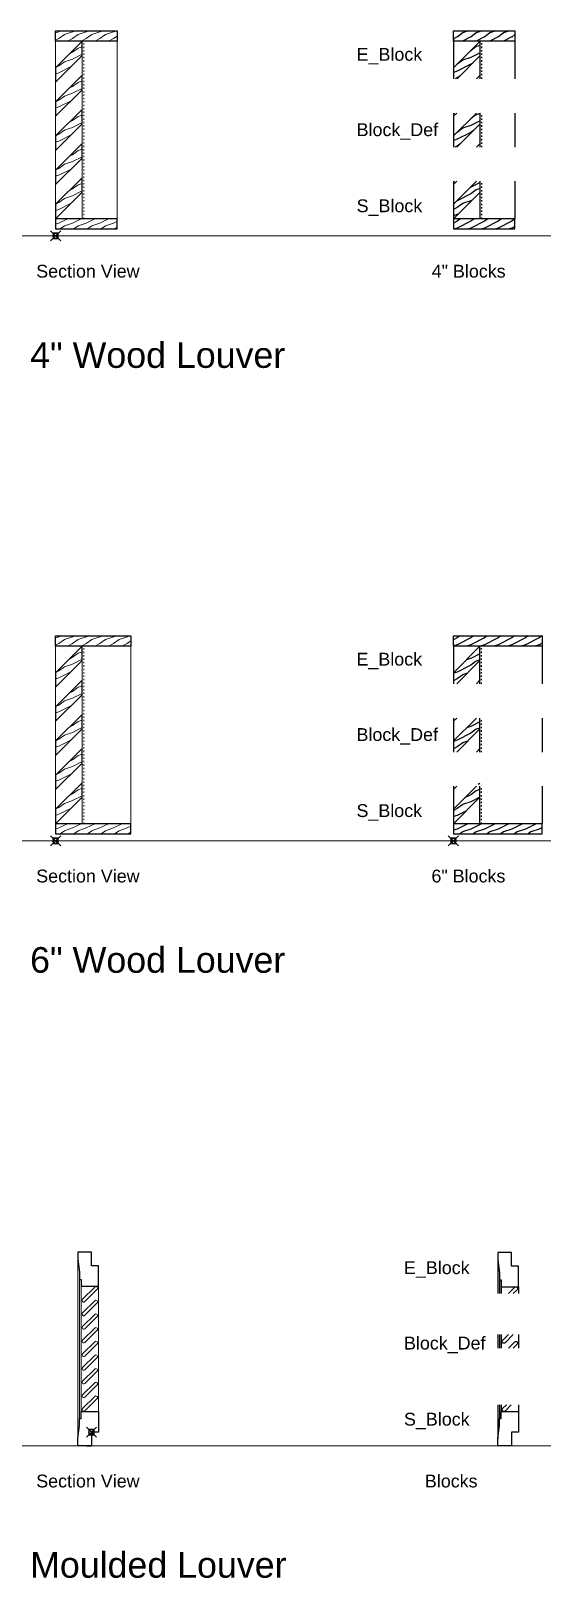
# Model space of a CAD drawing. Header units: inches. Extents: x 404 to 441, y 1382 to 1495.
import ezdxf
from ezdxf.enums import TextEntityAlignment as Align

# ---------------------------------------------------------------- set-up
doc = ezdxf.new("R2010")
doc.units = ezdxf.units.IN
doc.header["$LTSCALE"] = 48
doc.header["$MEASUREMENT"] = 0
doc.header["$PDMODE"] = 99
doc.header["$PDSIZE"] = 0.375
doc.linetypes.add('DOT2', pattern=[0.125, 0, -0.125])
for name, color, linetype, lineweight in [('A-Anno-Dims', 211, 'Continuous', 25), ('A-Detl-Fine', 90, 'Continuous', 18), ('A-Detl-Medm', 31, 'Continuous', 25), ('A-Detl-Patt', 190, 'Continuous', 18), ('A-Detl-Thin', 150, 'Continuous', 18), ('G-Anno-Ttlb', 213, 'Continuous', 50)]:
    doc.layers.add(name, color=color, linetype=linetype, lineweight=lineweight)
for name, color, linetype in [('FINE', 70, 'Continuous'), ('HATCH', 170, 'Continuous'), ('MED', 32, 'Continuous'), ('THIN', 151, 'Continuous')]:
    doc.layers.add(name, color=color, linetype=linetype)
doc.layers.add('G-Anno-Nplt', color=140, linetype='Continuous', lineweight=18, plot=False)
doc.styles.add('Arch-Dim', font='arial.ttf', dxfattribs={"width": 0.75})
doc.styles.add('RomanS', font='romans.shx')
pattern_1 = [(216.8699, (-38.538, 678.1143), (2.999999918, 2.000000123), [0.5, -4.5]), (206.5651, (-37.938, 677.8143), (-0.99999916, -1.0000013), [1.118034, -1.118034]), (198.4349, (-37.938, 677.3143), (-2.00000043, -0.9999984), [0.632456, -2.529822])]
pattern_2 = [(216.8699, (-38.538, 633.81823), (2.999999918, 2.000000123), [0.5, -4.5]), (206.5651, (-37.938, 633.51823), (-0.99999916, -1.0000013), [1.118034, -1.118034]), (198.4349, (-37.938, 633.01823), (-2.00000043, -0.9999984), [0.632456, -2.529822])]
pattern_3 = [(216.8699, (-444.36236, -813.76593), (2.999999918, 2.000000123), [0.5, -4.5]), (206.5651, (-443.76236, -814.06593), (-0.99999916, -1.0000013), [1.118034, -1.118034]), (198.4349, (-443.76236, -814.56593), (-2.00000043, -0.9999984), [0.632456, -2.529822])]
pattern_4 = [(216.8699, (-444.36236, -803.76593), (2.999999918, 2.000000123), [0.5, -4.5]), (206.5651, (-443.76236, -804.06593), (-0.99999916, -1.0000013), [1.118034, -1.118034]), (198.4349, (-443.76236, -804.56593), (-2.00000043, -0.9999984), [0.632456, -2.529822])]
pattern_5 = [(216.8699, (-444.36236, -803.7519), (2.999999918, 2.000000123), [0.5, -4.5]), (206.5651, (-443.76236, -804.0519), (-0.99999916, -1.0000013), [1.118034, -1.118034]), (198.4349, (-443.76236, -804.5519), (-2.00000043, -0.9999984), [0.632456, -2.529822])]
pattern_6 = [(216.8699, (-444.36236, -801.2519), (2.999999918, 2.000000123), [0.5, -4.5]), (206.5651, (-443.76236, -801.5519), (-0.99999916, -1.0000013), [1.118034, -1.118034]), (198.4349, (-443.76236, -802.0519), (-2.00000043, -0.9999984), [0.632456, -2.529822])]
pattern_7 = [(216.8699, (-444.36236, -802.26072), (2.999999918, 2.000000123), [0.5, -4.5]), (206.5651, (-443.76236, -802.56072), (-0.99999916, -1.0000013), [1.118034, -1.118034]), (198.4349, (-443.76236, -803.06072), (-2.00000043, -0.9999984), [0.632456, -2.529822])]
pattern_8 = [(216.8699, (-444.36236, -799.76072), (2.999999918, 2.000000123), [0.5, -4.5]), (206.5651, (-443.76236, -800.06072), (-0.99999916, -1.0000013), [1.118034, -1.118034]), (198.4349, (-443.76236, -800.56072), (-2.00000043, -0.9999984), [0.632456, -2.529822])]

# ---------------------------------------------------------------- blocks, each defined once
blk = doc.blocks.new('Anno_Title_T2')
at = {"color": 0, "linetype": 'ByBlock', "lineweight": -2, "style": 'RomanS'}
blk.add_attdef('TITLE', (0, 0.5), '', height=1.25, dxfattribs=at)
blk.add_attdef('SCALE', text='', height=0.75, dxfattribs=at).set_placement((0, -0.5), align=Align.TOP_LEFT)
blk = doc.blocks.new('AecDtl_4WoodLouverE_Block')
at = {"layer": 'HATCH'}
h = blk.add_hatch(dxfattribs=at)
h.set_pattern_fill('WOOD_1', color=256, style=0, pattern_type=2)
h.set_pattern_definition(pattern_3)
h.paths.add_polyline_path([(4.5, 3.5), (0, 3.5), (0, 2.75), (4.5, 2.75)])
h = blk.add_hatch(dxfattribs=at)
h.set_pattern_fill('WOOD_1', color=256, style=0, pattern_type=2)
h.set_pattern_definition(pattern_4)
h.paths.add_polyline_path([(0, 0), (0.26, 0), (1.94, 1.69), (1.94, 2.75), (0, 0.81)])
at = {"layer": 'A-Detl-Medm'}
blk.add_lwpolyline([(1.94, 0), (1.94, 0.25)], dxfattribs=at)
at = {"layer": 'A-Detl-Thin'}
blk.add_lwpolyline([(1.94, 2.75), (1.94, 0)], dxfattribs=at)
at = {"layer": 'MED'}
blk.add_lwpolyline([(0, 3.5), (4.5, 3.5), (4.5, 2.75), (0, 2.75)], close=True, dxfattribs=at)
for points in [[(1.94, 2.75), (0, 0.81), (0, 0)], [(0.26, 0), (1.94, 1.69), (1.94, 2.75)], [(1.94, 0.25), (1.69, 0)]]:
    blk.add_lwpolyline(points, dxfattribs=at)
at = {"layer": 'THIN'}
for points in [[(0, 2.92), (0, 0)], [(1.94, 0), (1.94, 2.75)], [(4.5, 2.75), (4.5, 0)]]:
    blk.add_lwpolyline(points, dxfattribs=at)
at = {"layer": 'THIN', "linetype": 'DOT2', "ltscale": 0.025}
blk.add_lwpolyline([(2.07, 0), (2.07, 2.75)], dxfattribs=at)
blk = doc.blocks.new('AecDtl_4WoodLouverBlock_Def')
at = {"layer": 'A-Detl-Patt'}
h = blk.add_hatch(dxfattribs=at)
h.set_pattern_fill('WOOD_1', color=256, style=0, pattern_type=2)
h.set_pattern_definition(pattern_6)
h.paths.add_polyline_path([(0.24, 2.5), (0, 2.5), (0, 2.26)])
h.paths.add_polyline_path([(1.69, 5.01), (1.94, 5.01), (1.94, 5.26)])
at = {"layer": 'HATCH'}
h = blk.add_hatch(dxfattribs=at)
h.set_pattern_fill('WOOD_1', color=256, style=0, pattern_type=2)
h.set_pattern_definition(pattern_5)
h.paths.add_polyline_path([(0, 0), (0.24, 0), (1.94, 1.7), (1.94, 2.76), (0, 0.82)])
at = {"layer": 'A-Detl-Medm'}
blk.add_lwpolyline([(1.94, 0), (1.94, 0.26)], dxfattribs=at)
at = {"layer": 'A-Detl-Thin'}
blk.add_lwpolyline([(1.94, 2.5), (1.94, 0)], dxfattribs=at)
at = {"layer": 'MED'}
for points in [[(1.68, 2.5), (0, 0.82), (0, 0)], [(0, 2.5), (0, 2.26), (0.24, 2.5)], [(0.24, 0), (1.94, 1.7), (1.94, 2.5)], [(1.94, 0.26), (1.68, 0)]]:
    blk.add_lwpolyline(points, dxfattribs=at)
at = {"layer": 'THIN'}
for points in [[(0, 2.5), (0, 0)], [(1.94, 0), (1.94, 2.5)], [(4.5, 2.5), (4.5, 0)]]:
    blk.add_lwpolyline(points, dxfattribs=at)
at = {"layer": 'THIN', "linetype": 'DOT2', "ltscale": 0.025}
blk.add_lwpolyline([(2.07, 0), (2.07, 2.5)], dxfattribs=at)
blk = doc.blocks.new('AecDtl_4WoodLouverS_Block')
at = {"layer": 'A-Detl-Patt'}
h = blk.add_hatch(dxfattribs=at)
h.set_pattern_fill('WOOD_1', color=256, style=0, pattern_type=2)
h.set_pattern_definition(pattern_8)
h.paths.add_polyline_path([(0.25, 4), (0, 4), (0, 3.75)])
h.paths.add_polyline_path([(1.68, 6.49), (1.94, 6.49), (1.94, 6.76)])
at = {"layer": 'HATCH'}
h = blk.add_hatch(dxfattribs=at)
h.set_pattern_fill('WOOD_1', color=256, style=0, pattern_type=2)
h.set_pattern_definition(pattern_7)
h.paths.add_polyline_path([(1.94, 3.19), (1.94, 4.26), (0, 2.31), (0, 1.25)])
h = blk.add_hatch(dxfattribs=at)
h.set_pattern_fill('WOOD_1', color=256, style=0, pattern_type=2)
h.set_pattern_definition(pattern_7)
h.paths.add_polyline_path([(4.5, 1.25), (0, 1.25), (0, 0.5), (4.5, 0.5)])
at = {"layer": 'A-Detl-Thin'}
blk.add_lwpolyline([(1.94, 4), (1.94, 1.25)], dxfattribs=at)
at = {"layer": 'MED'}
for points in [[(1.69, 4), (0, 2.31), (0, 1.25), (1.94, 3.19), (1.94, 4)], [(0, 4), (0, 3.75), (0.25, 4)]]:
    blk.add_lwpolyline(points, dxfattribs=at)
blk.add_lwpolyline([(0, 0.5), (4.5, 0.5), (4.5, 1.25), (0, 1.25)], close=True, dxfattribs=at)
at = {"layer": 'THIN'}
for points in [[(0, 4), (0, 1.25)], [(1.94, 1.25), (1.94, 4)], [(4.5, 4), (4.5, 1.25)]]:
    blk.add_lwpolyline(points, dxfattribs=at)
at = {"layer": 'THIN', "linetype": 'DOT2', "ltscale": 0.025}
blk.add_lwpolyline([(2.07, 1.25), (2.07, 4)], dxfattribs=at)
blk = doc.blocks.new('AecDtl_6WoodLouverE_Block')
at = {"layer": 'HATCH'}
h = blk.add_hatch(dxfattribs=at)
h.set_pattern_fill('WOOD_1', color=256, style=0, pattern_type=2)
h.set_pattern_definition(pattern_3)
h.paths.add_polyline_path([(0, 3.5), (0, 2.75), (6.5, 2.75), (6.5, 3.5)], flags=0)
h = blk.add_hatch(dxfattribs=at)
h.set_pattern_fill('WOOD_1', color=256, style=0, pattern_type=2)
h.set_pattern_definition(pattern_4)
h.paths.add_polyline_path([(0, 0), (0.26, 0), (1.94, 1.69), (1.94, 2.75), (0, 0.81)])
at = {"layer": 'A-Detl-Medm'}
blk.add_lwpolyline([(1.94, 0), (1.94, 0.25)], dxfattribs=at)
at = {"layer": 'A-Detl-Thin'}
blk.add_lwpolyline([(1.94, 2.75), (1.94, 0)], dxfattribs=at)
at = {"layer": 'MED'}
blk.add_lwpolyline([(0, 3.5), (6.5, 3.5), (6.5, 2.75), (0, 2.75)], close=True, dxfattribs=at)
for points in [[(1.94, 2.75), (0, 0.81), (0, 0)], [(0.26, 0), (1.94, 1.69), (1.94, 2.75)], [(1.94, 0.25), (1.69, 0)]]:
    blk.add_lwpolyline(points, dxfattribs=at)
at = {"layer": 'THIN'}
for points in [[(0, 2.92), (0, 0)], [(1.94, 0), (1.94, 2.75)], [(6.5, 2.75), (6.5, 0)]]:
    blk.add_lwpolyline(points, dxfattribs=at)
at = {"layer": 'THIN', "linetype": 'DOT2', "ltscale": 0.025}
blk.add_lwpolyline([(2.07, 0), (2.07, 2.75)], dxfattribs=at)
blk = doc.blocks.new('AecDtl_6WoodLouverBlock_Def')
at = {"layer": 'A-Detl-Patt'}
h = blk.add_hatch(dxfattribs=at)
h.set_pattern_fill('WOOD_1', color=256, style=0, pattern_type=2)
h.set_pattern_definition(pattern_6)
h.paths.add_polyline_path([(0.24, 2.5), (0, 2.5), (0, 2.26)])
h.paths.add_polyline_path([(1.69, 5.01), (1.94, 5.01), (1.94, 5.26)])
at = {"layer": 'HATCH'}
h = blk.add_hatch(dxfattribs=at)
h.set_pattern_fill('WOOD_1', color=256, style=0, pattern_type=2)
h.set_pattern_definition(pattern_5)
h.paths.add_polyline_path([(0, 0), (0.24, 0), (1.94, 1.7), (1.94, 2.76), (0, 0.82)])
at = {"layer": 'A-Detl-Medm'}
blk.add_lwpolyline([(1.94, 0), (1.94, 0.26)], dxfattribs=at)
at = {"layer": 'A-Detl-Thin'}
blk.add_lwpolyline([(1.94, 2.5), (1.94, 0)], dxfattribs=at)
at = {"layer": 'MED'}
for points in [[(1.68, 2.5), (0, 0.82), (0, 0)], [(0, 2.5), (0, 2.26), (0.24, 2.5)], [(0.24, 0), (1.94, 1.7), (1.94, 2.5)], [(1.94, 0.26), (1.68, 0)]]:
    blk.add_lwpolyline(points, dxfattribs=at)
at = {"layer": 'THIN'}
for points in [[(0, 2.5), (0, 0)], [(1.94, 0), (1.94, 2.5)], [(6.5, 2.5), (6.5, 0)]]:
    blk.add_lwpolyline(points, dxfattribs=at)
at = {"layer": 'THIN', "linetype": 'DOT2', "ltscale": 0.025}
blk.add_lwpolyline([(2.07, 0), (2.07, 2.5)], dxfattribs=at)
blk = doc.blocks.new('AecDtl_6WoodLouverS_Block')
at = {"layer": 'A-Detl-Patt'}
h = blk.add_hatch(dxfattribs=at)
h.set_pattern_fill('WOOD_1', color=256, style=0, pattern_type=2)
h.set_pattern_definition(pattern_8)
h.paths.add_polyline_path([(0.25, 4), (0, 4), (0, 3.75)])
h.paths.add_polyline_path([(1.68, 6.49), (1.94, 6.49), (1.94, 6.76)])
at = {"layer": 'HATCH'}
h = blk.add_hatch(dxfattribs=at)
h.set_pattern_fill('WOOD_1', color=256, style=0, pattern_type=2)
h.set_pattern_definition(pattern_7)
h.paths.add_polyline_path([(1.94, 3.19), (1.94, 4.26), (0, 2.31), (0, 1.25)])
h = blk.add_hatch(dxfattribs=at)
h.set_pattern_fill('WOOD_1', color=256, style=0, pattern_type=2)
h.set_pattern_definition(pattern_7)
h.paths.add_polyline_path([(0, 0.5), (6.5, 0.5), (6.5, 1.25), (0, 1.25)], flags=0)
at = {"layer": 'A-Detl-Thin'}
blk.add_lwpolyline([(1.94, 4), (1.94, 1.25)], dxfattribs=at)
at = {"layer": 'MED'}
for points in [[(1.69, 4), (0, 2.31), (0, 1.25), (1.94, 3.19), (1.94, 4)], [(0, 4), (0, 3.75), (0.25, 4)]]:
    blk.add_lwpolyline(points, dxfattribs=at)
blk.add_lwpolyline([(0, 0.5), (6.5, 0.5), (6.5, 1.25), (0, 1.25)], close=True, dxfattribs=at)
at = {"layer": 'THIN'}
for points in [[(0, 4), (0, 1.25)], [(1.94, 1.25), (1.94, 4)], [(6.5, 4), (6.5, 1.25)]]:
    blk.add_lwpolyline(points, dxfattribs=at)
at = {"layer": 'THIN', "linetype": 'DOT2', "ltscale": 0.025}
blk.add_lwpolyline([(2.07, 1.25), (2.07, 4)], dxfattribs=at)
blk = doc.blocks.new('AecDtl_MouldedLouverS_Block')
at = {"layer": 'FINE'}
for points in [[(-0.88, 2), (-0.88, 1)], [(-0.75, 2), (-0.75, 1.5)]]:
    blk.add_lwpolyline(points, dxfattribs=at)
at = {"layer": 'MED'}
blk.add_lwpolyline([(0.5, 0), (0, 0), (0, -1), (-1, -1), (-1, -0.5), (-1, -0.5), (-0.88, 0.5), (-0.88, 0.5), (-0.88, 1), (-0.75, 1), (-0.75, 1.5), (0.5, 1.5)], close=True, dxfattribs=at)
at = {"layer": 'THIN'}
for points in [[(-1, 2), (-1, -0.5)], [(0.5, 2), (0.5, 1.5)]]:
    blk.add_lwpolyline(points, dxfattribs=at)
blk.add_lwpolyline([(-0.02, 2), (-0.48, 1.54, -1), (-0.66, 1.72), (-0.38, 2)], format="xyb", dxfattribs=at)
blk = doc.blocks.new('AecDtl_MouldedLouverBlock_Def')
at = {"layer": 'FINE'}
for points in [[(-0.88, 1), (-0.88, 0)], [(-0.75, 1), (-0.75, 0)]]:
    blk.add_lwpolyline(points, dxfattribs=at)
at = {"layer": 'THIN'}
for points in [[(-1, 1), (-1, 0)], [(0.5, 1), (0.5, 0)]]:
    blk.add_lwpolyline(points, dxfattribs=at)
for points in [[(0.12, 1), (-0.48, 0.4, -1), (-0.66, 0.57), (-0.23, 1)], [(-0.23, 0), (0.23, 0.46, -1), (0.4, 0.28), (0.12, 0)]]:
    blk.add_lwpolyline(points, format="xyb", dxfattribs=at)
blk = doc.blocks.new('AecDtl_MouldedLouverE_Block')
at = {"layer": 'FINE'}
for points in [[(-0.88, 1), (-0.88, 0)], [(-0.75, 0.5), (-0.75, 0)]]:
    blk.add_lwpolyline(points, dxfattribs=at)
at = {"layer": 'MED'}
blk.add_lwpolyline([(0.5, 2), (0, 2), (0, 3), (-1, 3), (-1, 2.5), (-1, 2.5), (-0.88, 1.5), (-0.88, 1.5), (-0.88, 1), (-0.75, 1), (-0.75, 0.5), (0.5, 0.5)], close=True, dxfattribs=at)
at = {"layer": 'THIN'}
for points in [[(-1, 2.5), (-1, 0)], [(0.5, 0.5), (0.5, 0)]]:
    blk.add_lwpolyline(points, dxfattribs=at)
blk.add_lwpolyline([(-0.23, 0), (0.23, 0.46, -1), (0.4, 0.28), (0.12, 0)], format="xyb", dxfattribs=at)

msp = doc.modelspace()

# ---------------------------------------------------------------- hatches: boundary and pattern name
at = {"layer": 'A-Detl-Patt'}
h = msp.add_hatch(dxfattribs=at)
h.set_pattern_fill('WOOD_1', color=256, style=0, pattern_type=2)
h.set_pattern_definition(pattern_1)
h.paths.add_polyline_path([(410.32, 1495.38), (405.82, 1495.38), (405.82, 1494.63), (410.32, 1494.63)])
h = msp.add_hatch(dxfattribs=at)
h.set_pattern_fill('WOOD_1', color=256, style=0, pattern_type=2)
h.set_pattern_definition([(216.8699, (-38.538, 688.1143), (2.999999918, 2.000000123), [0.5, -4.5]), (206.5651, (-37.938, 687.8143), (-0.99999916, -1.0000013), [1.118034, -1.118034]), (198.4349, (-37.938, 687.3143), (-2.00000043, -0.9999984), [0.632456, -2.529822])])
h.paths.add_polyline_path([(407.77, 1493.57), (407.77, 1494.63), (405.82, 1492.69), (405.82, 1491.63)])
h = msp.add_hatch(dxfattribs=at)
h.set_pattern_fill('WOOD_1', color=256, style=0, pattern_type=2)
h.set_pattern_definition([(216.8699, (-38.538, 685.6143), (2.999999918, 2.000000123), [0.5, -4.5]), (206.5651, (-37.938, 685.3143), (-0.99999916, -1.0000013), [1.118034, -1.118034]), (198.4349, (-37.938, 684.8143), (-2.00000043, -0.9999984), [0.632456, -2.529822])])
h.paths.add_polyline_path([(407.77, 1491.07), (407.77, 1492.13), (405.82, 1490.19), (405.82, 1489.13)])
h = msp.add_hatch(dxfattribs=at)
h.set_pattern_fill('WOOD_1', color=256, style=0, pattern_type=2)
h.set_pattern_definition([(216.8699, (-38.538, 683.1143), (2.999999918, 2.000000123), [0.5, -4.5]), (206.5651, (-37.938, 682.8143), (-0.99999916, -1.0000013), [1.118034, -1.118034]), (198.4349, (-37.938, 682.3143), (-2.00000043, -0.9999984), [0.632456, -2.529822])])
h.paths.add_polyline_path([(407.77, 1488.57), (407.77, 1489.63), (405.82, 1487.69), (405.82, 1486.63)])
h = msp.add_hatch(dxfattribs=at)
h.set_pattern_fill('WOOD_1', color=256, style=0, pattern_type=2)
h.set_pattern_definition([(216.8699, (-38.538, 680.6143), (2.999999918, 2.000000123), [0.5, -4.5]), (206.5651, (-37.938, 680.3143), (-0.99999916, -1.0000013), [1.118034, -1.118034]), (198.4349, (-37.938, 679.8143), (-2.00000043, -0.9999984), [0.632456, -2.529822])])
h.paths.add_polyline_path([(407.77, 1486.07), (407.77, 1487.13), (405.82, 1485.19), (405.82, 1484.13)])
h = msp.add_hatch(dxfattribs=at)
h.set_pattern_fill('WOOD_1', color=256, style=0, pattern_type=2)
h.set_pattern_definition(pattern_1)
h.paths.add_polyline_path([(407.77, 1483.57), (407.77, 1484.63), (405.82, 1482.69), (405.82, 1481.63)])
h = msp.add_hatch(dxfattribs=at)
h.set_pattern_fill('WOOD_1', color=256, style=0, pattern_type=2)
h.set_pattern_definition(pattern_1)
h.paths.add_polyline_path([(410.32, 1481.63), (405.82, 1481.63), (405.82, 1480.88), (410.32, 1480.88)])
h = msp.add_hatch(dxfattribs=at)
h.set_pattern_fill('WOOD_1', color=256, style=0, pattern_type=2)
h.set_pattern_definition(pattern_2)
h.paths.add_polyline_path([(405.82, 1451.08), (405.82, 1450.33), (411.32, 1450.33), (411.32, 1451.08)], flags=0)
h = msp.add_hatch(dxfattribs=at)
h.set_pattern_fill('WOOD_1', color=256, style=0, pattern_type=2)
h.set_pattern_definition([(216.8699, (-38.538, 643.81823), (2.999999918, 2.000000123), [0.5, -4.5]), (206.5651, (-37.938, 643.51823), (-0.99999916, -1.0000013), [1.118034, -1.118034]), (198.4349, (-37.938, 643.01823), (-2.00000043, -0.9999984), [0.632456, -2.529822])])
h.paths.add_polyline_path([(407.77, 1449.27), (407.77, 1450.33), (405.82, 1448.39), (405.82, 1447.33)])
h = msp.add_hatch(dxfattribs=at)
h.set_pattern_fill('WOOD_1', color=256, style=0, pattern_type=2)
h.set_pattern_definition([(216.8699, (-38.538, 641.31823), (2.999999918, 2.000000123), [0.5, -4.5]), (206.5651, (-37.938, 641.01823), (-0.99999916, -1.0000013), [1.118034, -1.118034]), (198.4349, (-37.938, 640.51823), (-2.00000043, -0.9999984), [0.632456, -2.529822])])
h.paths.add_polyline_path([(407.77, 1446.77), (407.77, 1447.83), (405.82, 1445.89), (405.82, 1444.83)])
h = msp.add_hatch(dxfattribs=at)
h.set_pattern_fill('WOOD_1', color=256, style=0, pattern_type=2)
h.set_pattern_definition([(216.8699, (-38.538, 638.81823), (2.999999918, 2.000000123), [0.5, -4.5]), (206.5651, (-37.938, 638.51823), (-0.99999916, -1.0000013), [1.118034, -1.118034]), (198.4349, (-37.938, 638.01823), (-2.00000043, -0.9999984), [0.632456, -2.529822])])
h.paths.add_polyline_path([(407.77, 1444.27), (407.77, 1445.33), (405.82, 1443.39), (405.82, 1442.33)])
h = msp.add_hatch(dxfattribs=at)
h.set_pattern_fill('WOOD_1', color=256, style=0, pattern_type=2)
h.set_pattern_definition([(216.8699, (-38.538, 636.31823), (2.999999918, 2.000000123), [0.5, -4.5]), (206.5651, (-37.938, 636.01823), (-0.99999916, -1.0000013), [1.118034, -1.118034]), (198.4349, (-37.938, 635.51823), (-2.00000043, -0.9999984), [0.632456, -2.529822])])
h.paths.add_polyline_path([(407.77, 1441.77), (407.77, 1442.83), (405.82, 1440.89), (405.82, 1439.83)])
h = msp.add_hatch(dxfattribs=at)
h.set_pattern_fill('WOOD_1', color=256, style=0, pattern_type=2)
h.set_pattern_definition(pattern_2)
h.paths.add_polyline_path([(407.77, 1439.27), (407.77, 1440.33), (405.82, 1438.39), (405.82, 1437.33)])
h = msp.add_hatch(dxfattribs=at)
h.set_pattern_fill('WOOD_1', color=256, style=0, pattern_type=2)
h.set_pattern_definition(pattern_2)
h.paths.add_polyline_path([(405.82, 1436.58), (411.32, 1436.58), (411.32, 1437.33), (405.82, 1437.33)], flags=0)

# ---------------------------------------------------------------- linework, layer by layer
msp.add_lwpolyline([(408.08, 1391.78), (408.45, 1391.78)])
at = {"layer": 'A-Anno-Dims'}
for p in [(405.82, 1480.38), (405.82, 1436.08), (434.96, 1436.08), (408.45, 1392.78)]:
    msp.add_point(p, dxfattribs=at)
at = {"layer": 'A-Detl-Fine'}
for points in [[(407.58, 1403.96), (407.58, 1393.78)], [(407.7, 1403.46), (407.7, 1394.28)]]:
    msp.add_lwpolyline(points, dxfattribs=at)
at = {"layer": 'A-Detl-Medm'}
for points in [[(405.82, 1495.38), (410.32, 1495.38), (410.32, 1494.63), (405.82, 1494.63)], [(405.82, 1480.88), (410.32, 1480.88), (410.32, 1481.63), (405.82, 1481.63)], [(405.82, 1451.08), (411.32, 1451.08), (411.32, 1450.33), (405.82, 1450.33)], [(405.82, 1436.58), (411.32, 1436.58), (411.32, 1437.33), (405.82, 1437.33)], [(408.95, 1404.96), (408.45, 1404.96), (408.45, 1405.96), (407.45, 1405.96), (407.45, 1405.46), (407.45, 1405.46), (407.58, 1404.46), (407.58, 1404.46), (407.58, 1403.96), (407.7, 1403.96), (407.7, 1403.46), (408.95, 1403.46)], [(408.95, 1392.78), (408.45, 1392.78), (408.45, 1391.78), (407.45, 1391.78), (407.45, 1392.28), (407.45, 1392.28), (407.58, 1393.28), (407.58, 1393.28), (407.58, 1393.78), (407.7, 1393.78), (407.7, 1394.28), (408.95, 1394.28)]]:
    msp.add_lwpolyline(points, close=True, dxfattribs=at)
for points in [[(407.77, 1494.63), (405.82, 1492.69), (405.82, 1491.63), (407.77, 1493.57), (407.77, 1494.63)], [(407.77, 1492.13), (405.82, 1490.19), (405.82, 1489.13), (407.77, 1491.07), (407.77, 1492.13)], [(407.77, 1489.63), (405.82, 1487.69), (405.82, 1486.63), (407.77, 1488.57), (407.77, 1489.63)], [(407.77, 1487.13), (405.82, 1485.19), (405.82, 1484.13), (407.77, 1486.07), (407.77, 1487.13)], [(407.77, 1484.63), (405.82, 1482.69), (405.82, 1481.63), (407.77, 1483.57), (407.77, 1484.63)], [(407.77, 1450.33), (405.82, 1448.39), (405.82, 1447.33), (407.77, 1449.27), (407.77, 1450.33)], [(407.77, 1447.83), (405.82, 1445.89), (405.82, 1444.83), (407.77, 1446.77), (407.77, 1447.83)], [(407.77, 1445.33), (405.82, 1443.39), (405.82, 1442.33), (407.77, 1444.27), (407.77, 1445.33)], [(407.77, 1442.83), (405.82, 1440.89), (405.82, 1439.83), (407.77, 1441.77), (407.77, 1442.83)], [(407.77, 1440.33), (405.82, 1438.39), (405.82, 1437.33), (407.77, 1439.27), (407.77, 1440.33)]]:
    msp.add_lwpolyline(points, dxfattribs=at)
at = {"layer": 'A-Detl-Thin'}
for points in [[(405.82, 1494.8), (405.82, 1481.63)], [(407.77, 1494.63), (407.77, 1481.63)], [(407.77, 1481.63), (407.77, 1494.63)], [(410.32, 1494.63), (410.32, 1481.63)], [(405.82, 1450.51), (405.82, 1437.33)], [(407.77, 1450.33), (407.77, 1437.33)], [(407.77, 1437.33), (407.77, 1450.33)], [(411.32, 1450.33), (411.32, 1437.33)], [(407.45, 1405.46), (407.45, 1392.28)], [(408.95, 1403.46), (408.95, 1394.28)]]:
    msp.add_lwpolyline(points, dxfattribs=at)
at = {"layer": 'A-Detl-Thin', "linetype": 'DOT2', "ltscale": 0.025}
for points in [[(407.89, 1481.63), (407.89, 1494.63)], [(407.89, 1437.33), (407.89, 1450.33)]]:
    msp.add_lwpolyline(points, dxfattribs=at)
at = {"layer": 'A-Detl-Thin'}
for points in [[(407.79, 1402.52), (408.68, 1403.4, -1), (408.85, 1403.22), (407.97, 1402.34, -1)], [(407.79, 1401.52), (408.68, 1402.4, -1), (408.85, 1402.22), (407.97, 1401.34, -1)], [(407.79, 1400.52), (408.68, 1401.4, -1), (408.85, 1401.22), (407.97, 1400.34, -1)], [(407.79, 1399.52), (408.68, 1400.4, -1), (408.85, 1400.22), (407.97, 1399.34, -1)], [(407.79, 1398.52), (408.68, 1399.4, -1), (408.85, 1399.22), (407.97, 1398.34, -1)], [(407.79, 1397.52), (408.68, 1398.4, -1), (408.85, 1398.22), (407.97, 1397.34, -1)], [(407.79, 1396.52), (408.68, 1397.4, -1), (408.85, 1397.22), (407.97, 1396.34, -1)], [(407.79, 1395.52), (408.68, 1396.4, -1), (408.85, 1396.22), (407.97, 1395.34, -1)], [(407.79, 1394.52), (408.68, 1395.4, -1), (408.85, 1395.22), (407.97, 1394.34, -1)]]:
    msp.add_lwpolyline(points, format="xyb", close=True, dxfattribs=at)
at = {"layer": 'G-Anno-Nplt'}
for p in [(1761.6, 1480.38), (1761.6, 1436.08), (1761.6, 1391.78)]:
    msp.add_xline(p, (1, 0), dxfattribs=at)

# ---------------------------------------------------------------- block references
for name, p in [('AecDtl_4WoodLouverE_Block', (434.97, 1491.88)), ('AecDtl_4WoodLouverBlock_Def', (434.97, 1486.87)), ('AecDtl_4WoodLouverS_Block', (434.97, 1480.38)), ('AecDtl_6WoodLouverE_Block', (434.96, 1447.58)), ('AecDtl_6WoodLouverBlock_Def', (434.96, 1442.57)), ('AecDtl_6WoodLouverS_Block', (434.96, 1436.08)), ('AecDtl_MouldedLouverE_Block', (439.22, 1402.93)), ('AecDtl_MouldedLouverBlock_Def', (439.22, 1398.93)), ('AecDtl_MouldedLouverS_Block', (439.22, 1392.78))]:
    msp.add_blockref(name, p)
at = {"layer": 'G-Anno-Ttlb'}
ref = msp.add_blockref('Anno_Title_T2', (427.87, 1492.83), dxfattribs=dict(at, xscale=0.75, yscale=0.75, zscale=0.75))
ref.add_attrib('TITLE', 'E_Block', (427.87, 1493.2), dxfattribs={"layer": '0', "color": 0, "linetype": 'ByBlock', "lineweight": -2, "height": 0.938, "style": 'Arch-Dim'})
ref = msp.add_blockref('Anno_Title_T2', (427.87, 1487.31), dxfattribs=dict(at, xscale=0.75, yscale=0.75, zscale=0.75))
ref.add_attrib('TITLE', 'Block_Def', (427.87, 1487.68), dxfattribs={"layer": '0', "color": 0, "linetype": 'ByBlock', "lineweight": -2, "height": 0.938, "style": 'Arch-Dim'})
ref = msp.add_blockref('Anno_Title_T2', (427.87, 1481.74), dxfattribs=dict(at, xscale=0.75, yscale=0.75, zscale=0.75))
ref.add_attrib('TITLE', 'S_Block', (427.87, 1482.11), dxfattribs={"layer": '0', "color": 0, "linetype": 'ByBlock', "lineweight": -2, "height": 0.938, "style": 'Arch-Dim'})
ref = msp.add_blockref('Anno_Title_T2', (404.4, 1476.95), dxfattribs=dict(at, xscale=0.75, yscale=0.75, zscale=0.75))
ref.add_attrib('TITLE', 'Section View', (404.4, 1477.32), dxfattribs={"layer": '0', "color": 0, "linetype": 'ByBlock', "lineweight": -2, "height": 0.9375, "style": 'Arch-Dim'})
ref = msp.add_blockref('Anno_Title_T2', (433.37, 1476.95), dxfattribs=dict(at, xscale=0.75, yscale=0.75, zscale=0.75))
ref.add_attrib('TITLE', '4" Blocks', (433.37, 1477.32), dxfattribs={"layer": '0', "color": 0, "linetype": 'ByBlock', "lineweight": -2, "height": 0.938, "style": 'Arch-Dim'})
ref = msp.add_blockref('Anno_Title_T2', (403.95, 1469.96), dxfattribs=dict(at, xscale=1.5, yscale=1.5, zscale=1.5))
ref.add_attrib('TITLE', '4" Wood Louver', (403.95, 1470.71), dxfattribs={"layer": '0', "color": 0, "linetype": 'ByBlock', "lineweight": -2, "height": 1.875, "style": 'Arch-Dim'})
ref = msp.add_blockref('Anno_Title_T2', (427.86, 1448.53), dxfattribs=dict(at, xscale=0.75, yscale=0.75, zscale=0.75))
ref.add_attrib('TITLE', 'E_Block', (427.86, 1448.91), dxfattribs={"layer": '0', "color": 0, "linetype": 'ByBlock', "lineweight": -2, "height": 0.938, "style": 'Arch-Dim'})
ref = msp.add_blockref('Anno_Title_T2', (427.86, 1443.01), dxfattribs=dict(at, xscale=0.75, yscale=0.75, zscale=0.75))
ref.add_attrib('TITLE', 'Block_Def', (427.86, 1443.39), dxfattribs={"layer": '0', "color": 0, "linetype": 'ByBlock', "lineweight": -2, "height": 0.938, "style": 'Arch-Dim'})
ref = msp.add_blockref('Anno_Title_T2', (427.86, 1437.44), dxfattribs=dict(at, xscale=0.75, yscale=0.75, zscale=0.75))
ref.add_attrib('TITLE', 'S_Block', (427.86, 1437.82), dxfattribs={"layer": '0', "color": 0, "linetype": 'ByBlock', "lineweight": -2, "height": 0.938, "style": 'Arch-Dim'})
ref = msp.add_blockref('Anno_Title_T2', (404.4, 1432.65), dxfattribs=dict(at, xscale=0.75, yscale=0.75, zscale=0.75))
ref.add_attrib('TITLE', 'Section View', (404.4, 1433.03), dxfattribs={"layer": '0', "color": 0, "linetype": 'ByBlock', "lineweight": -2, "height": 0.9375, "style": 'Arch-Dim'})
ref = msp.add_blockref('Anno_Title_T2', (433.35, 1432.65), dxfattribs=dict(at, xscale=0.75, yscale=0.75, zscale=0.75))
ref.add_attrib('TITLE', '6" Blocks', (433.35, 1433.03), dxfattribs={"layer": '0', "color": 0, "linetype": 'ByBlock', "lineweight": -2, "height": 0.938, "style": 'Arch-Dim'})
ref = msp.add_blockref('Anno_Title_T2', (403.95, 1425.67), dxfattribs=dict(at, xscale=1.5, yscale=1.5, zscale=1.5))
ref.add_attrib('TITLE', '6" Wood Louver', (403.95, 1426.42), dxfattribs={"layer": '0', "color": 0, "linetype": 'ByBlock', "lineweight": -2, "height": 1.875, "style": 'Arch-Dim'})
ref = msp.add_blockref('Anno_Title_T2', (431.34, 1403.97), dxfattribs=dict(at, xscale=0.75, yscale=0.75, zscale=0.75))
ref.add_attrib('TITLE', 'E_Block', (431.34, 1404.35), dxfattribs={"layer": '0', "color": 0, "linetype": 'ByBlock', "lineweight": -2, "height": 0.938, "style": 'Arch-Dim'})
ref = msp.add_blockref('Anno_Title_T2', (431.34, 1398.46), dxfattribs=dict(at, xscale=0.75, yscale=0.75, zscale=0.75))
ref.add_attrib('TITLE', 'Block_Def', (431.34, 1398.83), dxfattribs={"layer": '0', "color": 0, "linetype": 'ByBlock', "lineweight": -2, "height": 0.938, "style": 'Arch-Dim'})
ref = msp.add_blockref('Anno_Title_T2', (431.34, 1392.88), dxfattribs=dict(at, xscale=0.75, yscale=0.75, zscale=0.75))
ref.add_attrib('TITLE', 'S_Block', (431.34, 1393.26), dxfattribs={"layer": '0', "color": 0, "linetype": 'ByBlock', "lineweight": -2, "height": 0.938, "style": 'Arch-Dim'})
ref = msp.add_blockref('Anno_Title_T2', (404.4, 1388.36), dxfattribs=dict(at, xscale=0.75, yscale=0.75, zscale=0.75))
ref.add_attrib('TITLE', 'Section View', (404.4, 1388.73), dxfattribs={"layer": '0', "color": 0, "linetype": 'ByBlock', "lineweight": -2, "height": 0.9375, "style": 'Arch-Dim'})
ref = msp.add_blockref('Anno_Title_T2', (432.87, 1388.36), dxfattribs=dict(at, xscale=0.75, yscale=0.75, zscale=0.75))
ref.add_attrib('TITLE', 'Blocks', (432.87, 1388.73), dxfattribs={"layer": '0', "color": 0, "linetype": 'ByBlock', "lineweight": -2, "height": 0.938, "style": 'Arch-Dim'})
ref = msp.add_blockref('Anno_Title_T2', (403.95, 1381.37), dxfattribs=dict(at, xscale=1.5, yscale=1.5, zscale=1.5))
ref.add_attrib('TITLE', 'Moulded Louver', (403.95, 1382.12), dxfattribs={"layer": '0', "color": 0, "linetype": 'ByBlock', "lineweight": -2, "height": 1.875, "style": 'Arch-Dim'})

doc.saveas('drawing.dxf')
